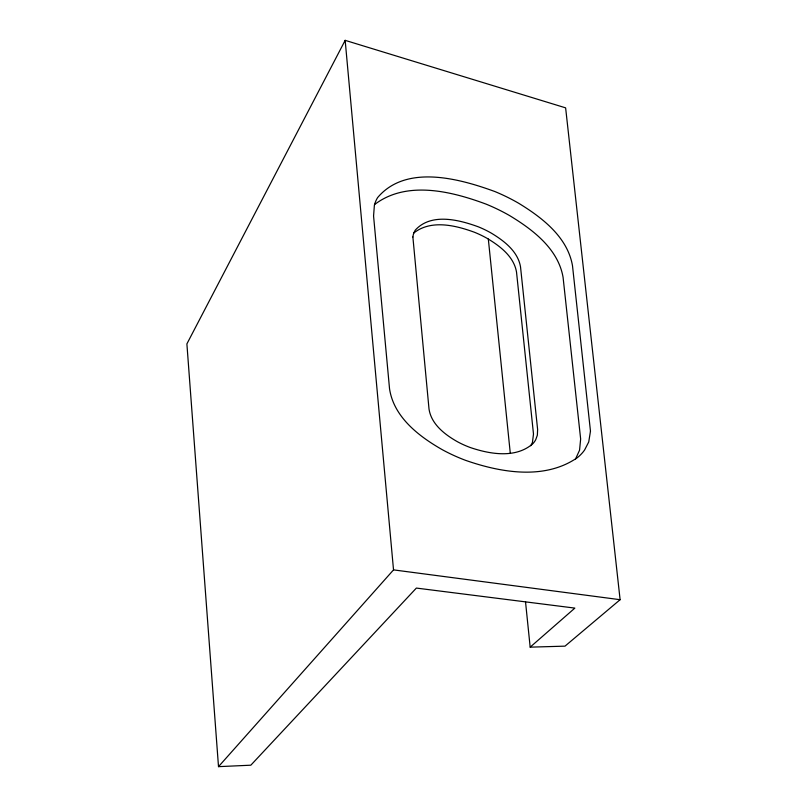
<?xml version="1.0" encoding="UTF-8"?>
<svg xmlns="http://www.w3.org/2000/svg" width="807" height="807" viewBox="0 0 807 807"><rect width="100%" height="100%" fill="white"/><g stroke="black" fill="none" stroke-linecap="round" stroke-linejoin="round"><path stroke-width="1.21" d="M412.881 236.986L429.011 409.018C431.311 424.311 444.939 434.67 457.569 441.802A111.911 87.61 -17.4 0 0 470.047 447.441C489.859 454.22 515.895 458.769 532.983 443.568A20.871 15.817 -15.5 0 0 535.757 439.633L537.351 435.215L537.623 429.485L520.525 266.885C517.882 251.28 503.972 240.758 491.231 233.082A114.806 94.026 -13.3 0 0 478.42 226.858C459.022 219.766 431.271 212.624 415.353 230.045A18.48 15.696 -15.8 0 0 412.912 236.986M530.169 647.153L565.001 646.145L620.109 599.702L565.626 107.856L345.164 40.35L186.891 343.893L218.505 766.65L250.826 765.197L416.372 588.071L574.866 608.105L530.169 647.153L525.528 601.871M575.482 459.102L579.557 450.205L580.647 439.008L563.074 277.305C558.172 248.849 532.832 229.622 509.59 215.58A205.997 165.546 -10.5 0 0 486.096 204.131C451.506 191.259 406.557 180.112 374.549 204.575M218.505 766.65L393.523 569.883L345.164 40.35M413.84 232.971C431.079 219.322 455.723 225.365 474.566 232.305A113.807 93.037 -13 0 1 487.327 238.469C500.027 246.085 513.898 256.555 516.52 272.09L533.488 434.035L532.449 442.337A21.93 16.594 -15.2 0 1 530.703 445.716M393.523 569.883L620.109 599.702M488.326 239.043L510.286 453.221M590.472 431.16L588.737 441.954L584.561 450.074A37.243 27.942 -16.8 0 1 577.469 457.579C544.735 480.306 500.774 472.64 465.498 460.313A215.55 171.649 -21.3 0 1 442.468 449.792C419.035 436.476 393.735 417.158 389.529 388.712L373.57 215.994L374.398 205.119A32.351 27.942 -14.7 0 1 377.605 197.604C406.032 163.902 459.455 178.589 494.933 191.562A209.981 169.42 -10.9 0 1 518.598 203.213C542.022 217.507 567.513 236.986 572.496 265.715L590.472 431.16"/></g></svg>
